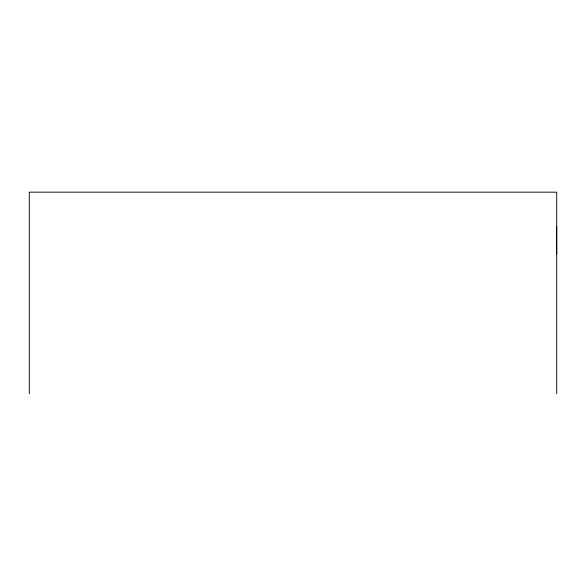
<?xml version="1.0" encoding="UTF-8"?>
<svg xmlns="http://www.w3.org/2000/svg" width="586" height="586" viewBox="0 0 586 586"><rect width="100%" height="100%" fill="white"/><g stroke="black" fill="none" stroke-linecap="round" stroke-linejoin="round"><path stroke-width="0.88" d="M556.7 254.383L556.7 226.826M556.7 393.829L556.7 192.171L29.3 192.171L29.3 393.829"/></g></svg>
